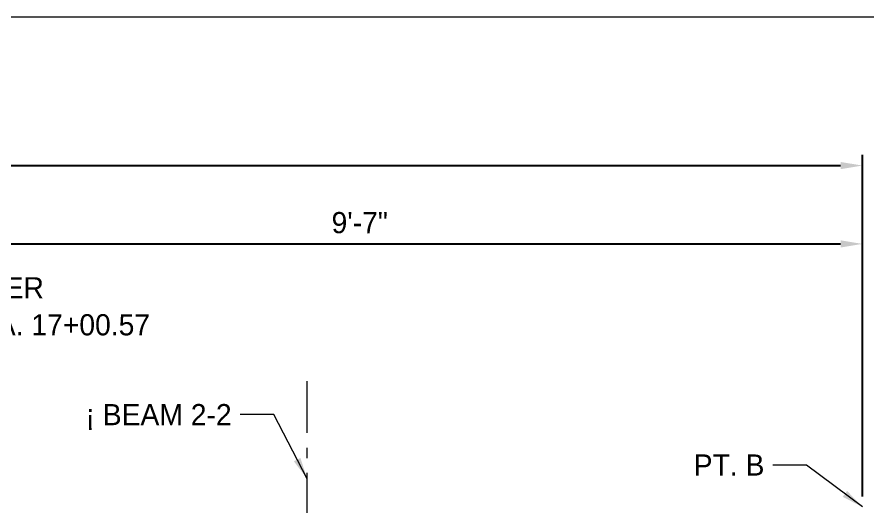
# Model space of a CAD drawing. Extents: x -1 to 861, y -26 to 2.
# Drawn here: x 254.44 to 262.55, y -3.67 to 1 of the extents above; entities that cross this region are included whole.
import ezdxf
from ezdxf.enums import TextEntityAlignment as Align

# ---------------------------------------------------------------- set-up
doc = ezdxf.new("R2010")
doc.units = 21
doc.header["$MEASUREMENT"] = 0
doc.linetypes.add('DGN4', pattern=[0.336, 0.2, -0.053, 0.03, -0.053])
for name, color, linetype, lineweight in [('Border', 7, 'Continuous', 15), ('CL_Minor', 7, 'DGN4', 9), ('Dimension', 7, 'Continuous', 9), ('Leader', 7, 'Continuous', 9), ('TextStructures', 7, 'Continuous', 9)]:
    doc.layers.add(name, color=color, linetype=linetype, lineweight=lineweight)
doc.styles.add('FDOT Structures', font='FDOT.ttf')
doc.styles.add('FDOT Structures Annotation', font='FDOT.ttf')
doc.dimstyles.new('FDOT Structures Note-Arrow 3-8', dxfattribs={"dimtxt": 0.2016, "dimasz": 0.208267, "dimexe": 0.1008, "dimexo": 0.1008, "dimgap": 0.1008, "dimtad": 1, "dimdec": 3, "dimlfac": 12, "dimzin": 15, "dimlunit": 4, "dimtxsty": 'FDOT Structures Annotation', "dimcen": 2.5, "dimclrd": 256, "dimclre": 256, "dimclrt": 256, "dimazin": 3, "dimtfac": 0.7, "dimtmove": 0, "dimatfit": 1, "dimtfill": 1, "dimfrac": 1, "dimlwd": -1, "dimlwe": -1})

msp = doc.modelspace()

# ---------------------------------------------------------------- linework, layer by layer
at = {"layer": 'CL_Minor', "ltscale": 2.666667}
msp.add_line((257.208049, -4.794651), (257.208049, -2.469173), dxfattribs=at)
at = {"layer": 'Leader'}
for points in [[(257.208049, -3.402507), (256.888049, -2.789173), (256.568049, -2.789173)], [(262.500082, -3.669173), (261.966749, -3.269173), (261.646749, -3.269173)]]:
    msp.add_lwpolyline(points, dxfattribs=at)
for points in [[(257.208049, -3.402507), (257.080938, -3.233917), (257.142487, -3.201804)], [(262.500082, -3.669173), (262.312642, -3.571982), (262.354296, -3.516444)]]:
    msp.add_solid(points, dxfattribs=at)

# ---------------------------------------------------------------- texts
at = {"layer": 'TextStructures', "style": 'FDOT Structures'}
for s, p in [('¡ BEAM 2-2', (256.487409, -2.789173)), ('PT. B', (261.566109, -3.269173))]:
    msp.add_text(s, height=0.2016, dxfattribs=at).set_placement(p, align=Align.MIDDLE_RIGHT)
at = {"layer": 'TextStructures', "insert": (253.904014, -2.03664), "char_height": 0.2016, "attachment_point": 7, "line_spacing_factor": 1.05, "style": 'FDOT Structures'}
msp.add_mtext('¡ PIER\\PSTA. 17+00.57', dxfattribs=at)

# ---------------------------------------------------------------- next in the draw order: dimensions: what is measured, and where the dimension line sits
at = {"layer": 'Dimension'}
msp.add_linear_dim(base=(252.916707, -1.16224), p1=(252.916707, -1.48224), p2=(262.500082, -3.669173), text='9\'-7"', dimstyle='FDOT Structures Note-Arrow 3-8', dxfattribs=at).render()

# ---------------------------------------------------------------- next in the draw order: dimensions: what is measured, and where the dimension line sits
msp.add_linear_dim(base=(243.333333, -0.415573), p1=(243.333333, -3.669173), p2=(262.500082, -3.669173), text='19\'-2"', dimstyle='FDOT Structures Note-Arrow 3-8', dxfattribs=at).render()

# ---------------------------------------------------------------- next in the draw order: linework, layer by layer
at = {"layer": 'Border'}
msp.add_lwpolyline([(239, -25.666667), (281.266667, -25.666667), (281.266667, 1), (239, 1)], close=True, dxfattribs=at)

doc.saveas('drawing.dxf')
